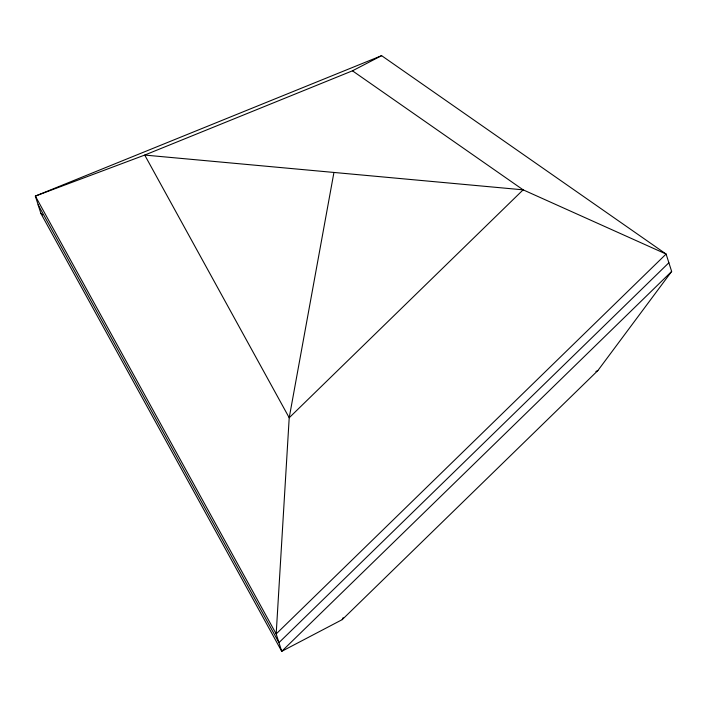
<?xml version="1.0" encoding="UTF-8"?>
<svg xmlns="http://www.w3.org/2000/svg" width="707" height="707" viewBox="0 0 707 707"><rect width="100%" height="100%" fill="white"/><g stroke="black" fill="none" stroke-linecap="round" stroke-linejoin="round"><path stroke-width="1.06" d="M333.934 172.455L289.207 417.749L276.181 633.932L281.731 651.333L342.206 619.641L597.883 370.539L671.65 271.444L666.1 254.052L381.612 55.667L35.35 196.086L40.9 213.479L281.731 651.333L671.65 271.444M342.206 619.641L343.16 617.662M668.875 262.748L278.956 642.636L38.125 204.783M352.457 70.815L523.136 189.838L666.1 254.052L276.181 633.932L35.35 196.086L144.723 155.063L352.457 70.815L381.612 55.667M595.895 371.475L597.883 370.539M40.9 213.479L42.597 214.893M523.136 189.838L289.207 417.749L144.723 155.063L523.136 189.838"/></g></svg>
